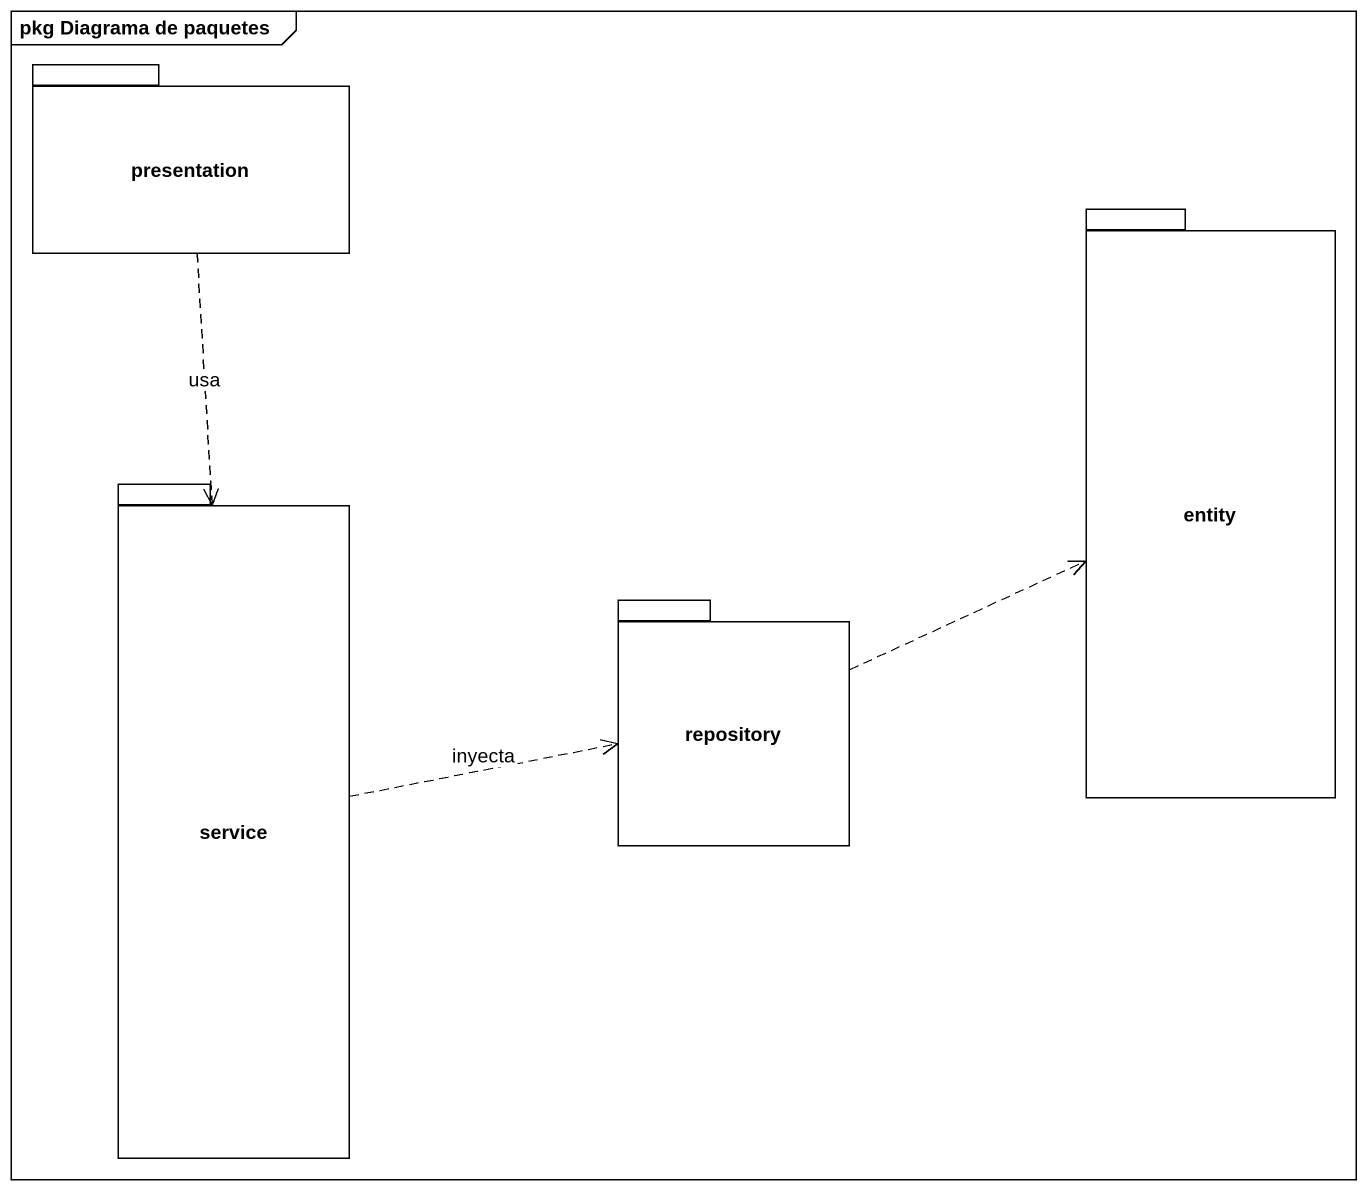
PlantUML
@startuml
mainframe pkg Diagrama de paquetes
package presentation {
}
package "entity" as entity_ {
}
package service {
}
package repository {
}
presentation ..> service : usa
service .right.> repository : inyecta
repository .right.> entity_
@enduml
